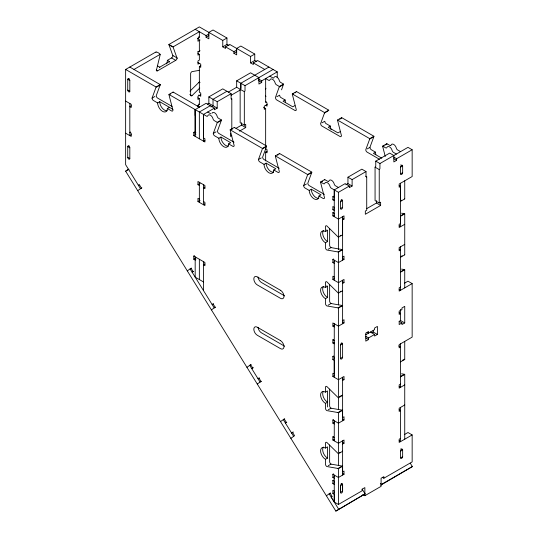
<?xml version="1.0" encoding="UTF-8"?>
<svg xmlns="http://www.w3.org/2000/svg" width="538" height="538" viewBox="0 0 538 538"><rect width="100%" height="100%" fill="white"/><g stroke="black" fill="none" stroke-linecap="round" stroke-linejoin="round"><path stroke-width="0.81" d="M195.18 115.495L195.18 109.611L206.074 103.316L214.42 108.138L214.42 109.745L217.204 108.138L217.204 101.709L208.858 96.894L222.766 88.864L231.111 93.679L231.111 98.501A0.982 0.565 -60 0 0 231.804 98.905L231.804 129.012M214.42 108.138L203.525 114.426L203.525 137.984L204.917 138.784L204.917 141.998L193.788 135.569L193.788 132.361L195.18 133.162L195.18 109.611L195.18 136.376M268.899 67.048L240.849 83.242L240.849 88.064A0.982 0.565 -60 0 1 240.15 89.268L240.15 122.725L244.326 125.132L245.718 124.332L245.718 127.54L239.457 131.158M352.114 186.027L347.945 183.619L347.945 177.197L352.114 179.605L352.114 186.027L349.33 187.634L349.33 186.027L345.161 183.619L334.266 189.907L334.266 197.406L332.874 196.599L332.874 199.813L334.28 200.62M342.612 475.074L342.612 466.224L338.436 468.632L338.436 504.456L362.081 490.804L362.081 489.197L364.865 487.596L364.865 495.706L362.78 494.503M342.612 420.77L342.612 410.306L338.436 412.713L338.436 465.289M328.241 249.208L331.018 247.601L342.215 249.545A1.977 1.143 60 0 1 342.612 249.706L338.436 252.114L338.436 304.938M338.436 249.659L338.436 236.619M342.612 484.442L342.612 491.133L340.527 492.337L340.527 485.646L342.612 484.442L341.22 483.635M342.612 260.17L342.612 219.887L344.004 219.087L344.004 215.873L338.436 219.087L332.874 215.873L332.874 212.658L333.573 212.261M347.945 177.197L361.852 169.161L366.022 171.575L366.022 176.39A0.982 0.565 -60 0 0 366.721 176.794L366.721 210.25L365.329 211.051L365.329 214.265L380.628 205.435L380.628 202.221L379.236 203.021L375.067 200.613L375.067 167.157A0.982 0.565 -60 0 0 375.759 165.953L375.759 161.131L389.667 153.101L393.843 155.516L393.843 161.938L396.62 160.331L396.62 158.723L412.155 149.759L412.155 176.525L399.169 184.023L399.169 187.231L400.561 186.43L400.561 223.499L399.169 224.306L399.169 227.513L404.737 224.306M379.236 203.021L379.236 169.564A0.982 0.565 -60 0 0 379.929 168.36L379.929 163.545L375.759 161.131M177.076 58.252A1.97 1.137 -60 0 1 175.711 60.357L157.627 70.794A1.97 1.137 -60 0 1 156.336 70.532L160.156 54.809C160.647 53.787 155.812 50.996 155.98 52.401M274.461 76.907A3.934 2.273 60 0 1 278.919 79.483L279.511 81.097A1.97 1.137 60 0 0 280.628 82.388L283.56 84.083L279.383 86.49L275.409 97.58L275.819 98.945A1.97 1.137 60 0 0 276.801 99.987L294.885 110.424A1.964 1.13 60 0 0 295.866 110.525L296.048 110.371A1.95 1.123 60 0 0 296.27 109.624L292.356 94.439A1.964 1.137 60 0 1 292.295 93.942L296.472 91.534L328.738 110.162A1.95 1.123 60 0 1 328.678 110.593M283.56 84.083L281.542 89.839M222.766 40.417L222.766 46.84L226.942 44.432L226.942 38.01L222.766 40.417L199.356 26.9L168.952 44.452A1.964 1.13 -60 0 0 169.013 44.876L172.906 55.844A1.97 1.137 -60 0 1 171.535 57.949L167.365 60.357A6.886 3.974 -60 0 1 166.572 63.894M177.076 58.252L173.182 47.29A1.964 1.13 -60 0 1 173.128 46.86L168.952 44.452M169.43 107.829A6.886 3.974 60 0 0 169.45 107.331L167.365 108.535A6.886 3.974 60 0 1 162.496 111.346A6.886 3.974 60 0 1 157.627 102.919L153.458 100.505A1.964 1.137 60 0 1 152.066 98.098L155.98 87.438A1.964 1.137 60 0 0 156.04 87.008L160.216 84.6L129.813 67.048M160.216 84.6A1.964 1.137 60 0 1 160.156 85.031L156.235 95.69A1.964 1.137 60 0 0 157.627 98.098L172.093 106.45M218.852 138.259L220.936 137.055L230.674 142.678L228.583 143.881A6.886 3.974 60 0 1 223.714 146.692A6.886 3.974 60 0 1 218.852 138.259L214.675 135.852A1.964 1.137 60 0 1 213.283 133.444L217.204 122.785A1.964 1.137 60 0 0 217.258 122.355L221.434 119.947L218.502 118.252A1.964 1.137 60 0 1 217.191 116.423A3.934 2.273 60 0 0 214.568 112.772A3.934 2.273 60 0 0 211.945 113.397M221.434 119.947A1.964 1.137 60 0 1 221.374 120.371L217.46 131.037A1.964 1.137 60 0 0 218.852 133.444L234.037 142.214M264.03 164.346L266.115 163.142L275.853 168.764L273.761 169.968A6.886 3.974 60 0 1 268.899 172.779A6.886 3.974 60 0 1 264.03 164.346L259.854 161.938A1.964 1.137 60 0 1 258.462 159.53L262.383 148.865A1.964 1.137 60 0 0 262.443 148.441L266.613 146.033L234.346 127.398L230.17 129.813A1.977 1.143 60 0 0 230.23 130.304L234.151 145.489A1.964 1.137 60 0 1 233.008 146.41L228.583 143.881M266.613 146.033A1.964 1.137 60 0 1 266.552 146.457L262.638 157.116A1.964 1.137 60 0 0 264.03 159.53L279.215 168.3M328.738 110.162L324.562 112.57A1.95 1.123 60 0 1 324.508 113L320.587 123.659L320.998 125.031A1.964 1.13 60 0 0 321.98 126.067L340.063 136.511A1.97 1.137 60 0 0 341.045 136.605L341.455 135.704L337.474 120.028L341.65 117.62L373.917 136.249A1.95 1.123 60 0 1 373.856 136.672L369.942 147.338A1.984 1.143 60 0 0 370.164 148.347A1.97 1.137 60 0 0 371.334 149.746L375.504 152.153A6.886 3.974 60 0 0 375.874 154.52M309.209 190.432L311.294 189.228L321.031 194.843L318.94 196.054A6.886 3.974 60 0 1 314.078 198.858A6.886 3.974 60 0 1 309.209 190.432L305.033 188.024A1.964 1.137 60 0 1 303.647 185.61L307.561 174.951A1.964 1.137 60 0 0 307.622 174.527L311.791 172.113L279.525 153.485L275.355 155.892A1.977 1.143 60 0 0 275.409 156.39L279.33 171.575A1.964 1.137 60 0 1 278.186 172.496L273.761 169.968M311.791 172.113A1.964 1.137 60 0 1 311.731 172.543L307.817 183.202A1.964 1.137 60 0 0 309.209 185.61L324.394 194.379M373.917 136.249L369.74 138.656A1.95 1.123 60 0 1 369.687 139.08L365.766 149.746A1.984 1.143 60 0 0 365.995 150.754A1.97 1.137 60 0 0 367.158 152.153L379.451 159.255M328.752 181.259L329.337 180.331A3.934 2.273 60 0 1 333.802 182.907L334.387 184.514A1.964 1.137 60 0 0 335.504 185.805L338.436 187.5M190.001 91.124L198.959 82.334A1.97 1.137 -60 0 1 199.356 82.038L200.049 82.442M199.632 70.303L191.938 71.635A1.97 1.137 -60 0 0 190.64 73.397L190.64 95.461A1.97 1.137 -60 0 0 191.938 95.73L199.773 88.037M362.141 489.136L365.073 493.877L335.853 511.1L125.636 171.171L128.434 169.201M137.701 190.674L141.42 188.044L139.355 184.702L138.421 185.361L139.12 184.958M187.298 270.876L191.017 268.247L193.088 271.589L192.153 272.248L193.546 271.448M211.414 309.875L215.133 307.245L213.068 303.903L212.14 304.562L213.525 303.755M246.942 367.32L250.661 364.697L252.732 368.039L251.797 368.698L252.497 368.295M257.278 384.038L260.997 381.408L258.933 378.066L257.998 378.725L259.39 377.918M280.513 421.617L284.239 418.988L286.303 422.337L285.375 422.989L286.767 422.189M293.203 431.96L291.576 433.016L292.968 432.216M290.85 438.329L294.575 435.706L292.511 432.364M326.378 495.78L330.103 493.151L332.168 496.5L331.24 497.152L331.993 498.376M335.853 511.1L365.073 493.877M410.265 463.178L412.364 466.574L380.675 485.222M141.884 187.903L140.492 188.704L125.636 164.689L125.636 69.456L156.04 51.904M133.982 69.456L160.216 54.318M173.128 46.86L199.356 31.715L199.356 37.209L197.964 38.01L197.964 41.224L200.049 40.02M129.059 78.595L127.728 79.362L127.728 90.068A1.473 0.854 60 0 0 128.77 91.877A1.473 0.854 60 0 0 129.813 91.278L129.813 80.566A1.473 0.854 60 0 0 128.77 78.763A1.473 0.854 60 0 0 127.728 79.362L129.813 80.572M195.18 29.308L206.074 35.602L208.858 33.995M206.074 35.602L206.074 37.203L208.858 35.602M157.627 65.979L159.712 67.183L169.45 61.561L167.365 60.357M200.049 50.727L197.964 51.93L197.964 55.138L199.356 54.338L199.356 60.128L197.964 60.928L197.964 64.143L199.356 63.343M222.766 46.84L225.55 48.447L225.55 46.84L229.719 44.432L250.587 56.477L254.756 54.069L254.756 60.491L250.587 62.899L250.587 56.477M156.679 87.035L160.156 85.031M131.205 105.899L129.813 106.699L131.205 107.506L131.205 104.291L125.636 101.083M198.656 95.058L200.748 96.262L200.748 93.054L199.356 92.247L199.356 66.551L200.748 65.75M152.066 98.098L154.85 96.49M225.55 46.84L233.895 51.661L236.673 50.054M233.895 51.661L233.895 53.262L236.673 51.661M167.365 108.535L171.79 111.063A1.964 1.137 60 0 0 172.927 110.142L169.013 94.957A1.97 1.137 60 0 1 168.952 94.466L173.122 92.059L199.356 107.197A1.473 0.854 60 0 0 197.574 105.798M169.705 94.553L170.398 94.157M157.627 102.919L159.712 101.716L172.927 109.342M130.505 131.998L129.813 132.395L131.205 133.202L131.205 136.417L125.636 133.202M250.587 62.899L253.364 64.506L253.364 62.899L257.541 60.491L277.238 71.87L277.238 77.721M131.205 134.809L129.813 135.61L129.813 103.491M200.748 94.654L197.964 96.262L197.964 99.476L199.356 98.676L199.356 104.466L197.964 105.266L197.964 106.874M244.326 125.132L244.326 91.675L236.673 87.257L236.673 80.835L250.587 72.805L258.926 77.62L258.926 84.049L261.71 82.442L261.71 80.835L258.233 78.824M129.059 145.852L127.728 146.618L127.728 157.325A1.473 0.854 60 0 0 128.77 159.134A1.473 0.854 60 0 0 129.813 158.528L129.813 147.822A1.473 0.854 60 0 0 128.77 146.02A1.473 0.854 60 0 0 127.728 146.618L129.813 147.822M226.942 91.272L213.028 99.301L213.028 105.73L210.943 106.934M207.466 104.123L208.858 103.316L217.204 108.138M228.327 92.079L236.673 87.257M210.25 105.73L199.356 112.018L199.356 138.784M217.204 101.709L231.111 93.679M236.673 80.835L245.019 85.65L273.069 69.456M231.111 95.287L240.15 90.068M261.71 80.835L277.238 71.87M125.636 171.171L128.945 169.268M193.788 132.361L194.487 131.958M195.18 133.162L195.879 132.765M193.788 135.569L195.879 134.365M217.897 122.382L221.374 120.371M279.33 86.914L282.806 84.91M279.383 86.49L276.451 84.796A1.97 1.137 60 0 1 275.335 83.504L274.75 81.897A3.934 2.273 60 0 0 272.1 79.106A3.934 2.273 60 0 0 269.894 79.94A1.97 1.137 60 0 1 268.583 80.256L265.651 78.561L265.651 102.112L266.344 101.716M213.283 133.444L216.068 131.837M276.801 96.773L279.585 95.165L279.989 96.537A1.97 1.137 60 0 0 280.971 97.58L285.147 99.987L285.241 101.137A6.88 3.974 60 0 0 285.517 102.348M204.917 140.391L203.525 141.191L203.525 114.426M267.144 104.466L264.259 106.127L264.259 109.342L265.651 108.541L265.651 145.61M231.622 129.503L232.315 129.1M293.049 94.036L293.748 93.632M295.14 92.832L295.833 92.428M235.98 128.347L241.542 125.132L245.718 127.54M285.147 99.987L283.062 101.191L292.793 106.813L294.885 105.609M231.804 135.569L230.419 136.376L230.419 133.162M204.917 187.096L203.525 187.903L204.917 188.704L204.917 185.496L197.964 181.474L197.964 184.689L200.049 183.485M263.075 148.461L266.552 146.457M324.508 113L327.985 110.989M265.651 160.909L265.651 152.032L267.043 151.232M258.462 159.53L261.246 157.923M321.98 122.859L324.764 121.252L325.167 122.624A1.964 1.13 60 0 0 326.156 123.659L330.325 126.067A6.886 3.974 60 0 0 331.146 129.665M277.494 155.186L278.193 154.783M339.619 119.315L341.704 118.111L341.65 117.62M199.356 199.141L197.964 198.34L197.964 201.555L200.049 200.351M330.325 126.067L328.241 127.277L337.972 132.893L340.063 131.689M204.917 203.963L203.525 204.763L203.525 184.689M308.254 174.547L311.731 172.543M369.687 139.08L373.164 137.076M303.647 185.61L306.425 184.009M367.158 148.939L369.942 147.338M318.94 196.054L323.372 198.583A1.964 1.137 60 0 0 324.508 197.654L320.587 182.469A1.977 1.137 60 0 1 320.534 181.979L324.703 179.571L327.635 181.266A1.964 1.137 60 0 0 328.442 181.434M385.262 156.477L382.713 146.605A1.964 1.137 60 0 1 382.659 146.114L386.829 143.7L389.761 145.394A1.97 1.137 60 0 0 390.171 145.563M321.98 181.669L322.672 181.266M383.412 146.202L384.105 145.798M385.497 144.998L386.889 144.197M195.879 259.672L195.18 260.069L193.788 259.269L193.788 256.054L194.487 255.658M375.504 152.153L373.419 153.357L381.798 158.199M193.788 259.269L195.879 258.065M191.481 268.099L190.089 268.906L214.205 307.904L215.597 307.104M204.917 264.084L203.525 264.891L204.917 265.691L204.917 262.477L193.788 256.054M352.114 179.605L366.022 171.575M379.929 163.545L407.979 147.351L412.155 149.759M345.853 184.823L347.945 183.619M320.534 181.979L323.466 183.673A1.964 1.137 60 0 0 324.777 183.357A3.934 2.273 60 0 1 327.4 182.732A3.934 2.273 60 0 1 330.023 186.383A1.964 1.137 60 0 0 331.334 188.213L338.436 192.315L349.33 186.027M332.874 196.599L333.573 196.195M332.874 199.813L334.266 199.006M340.527 201.817L342.612 200.613L342.612 207.305A1.473 0.854 -60 0 1 341.569 209.114A1.473 0.854 -60 0 1 340.527 208.509L340.527 201.817A1.473 0.854 -60 0 1 341.569 200.015A1.473 0.854 -60 0 1 342.612 200.613L341.22 199.813M400.561 167.157L402.646 165.953L402.646 172.644A1.473 0.854 -59.8 0 1 401.604 174.446A1.473 0.854 -59.8 0 1 400.561 173.848L400.561 167.157A1.473 0.854 -60 0 1 401.604 165.348A1.473 0.854 -60 0 1 402.646 165.953L400.776 164.87M334.28 207.312L332.874 206.505L332.874 209.712L334.266 208.912M340.527 208.509L342.612 207.305M400.561 173.848L402.646 172.644M332.874 215.873L334.266 215.066M325.456 242.786A6.886 3.974 60 0 1 320.587 234.353A6.886 3.974 60 0 1 325.456 231.542L327.541 230.338L327.541 241.582L325.456 242.786L325.483 247.91A1.964 1.137 60 0 0 326.848 250.015L338.039 251.952A1.977 1.143 60 0 1 338.436 252.114M366.721 208.643L376.452 203.021L380.628 205.435M340.124 235.705L340.823 235.301M400.857 200.64L401.556 200.237M325.456 231.542L325.456 226.727A1.964 1.137 60 0 1 326.848 225.92L338.039 236.908A1.964 1.137 60 0 0 338.436 237.204L342.612 234.797L342.612 216.673M404.737 180.808L404.737 198.925L400.561 201.34L400.561 183.216M338.039 251.952L341.516 249.941M400.857 215.684L404.334 213.673A1.984 1.143 60 0 1 404.737 213.835L404.737 254.844L400.561 257.258M404.737 213.835L400.561 216.249L400.561 226.713L399.169 225.913M334.266 263.385L332.874 262.578L332.874 259.37L333.573 258.966M332.874 262.578L334.266 261.777M342.612 256.962L344.004 256.155L344.004 259.37L338.436 262.578L332.874 259.37M334.266 277.036L332.874 276.229L332.874 279.444L334.266 278.637M325.456 298.704A6.886 3.974 60 0 1 320.587 290.271A6.886 3.974 60 0 1 325.456 287.46L327.541 286.256L327.541 297.501L325.456 298.704L325.483 303.829A1.964 1.137 60 0 0 326.848 305.927L338.039 307.87A1.977 1.143 60 0 1 338.436 308.032L342.612 305.624A1.977 1.143 60 0 0 342.215 305.456L331.018 303.519L328.241 305.127M404.737 244.38L399.169 247.594L399.169 250.802L400.561 250.002L399.169 249.195M342.612 283.459L344.004 282.658L344.004 279.444L338.436 282.658L332.874 279.444M340.124 291.623L340.823 291.219M401.556 256.155L402.249 255.752M342.612 290.715L338.436 293.123A1.964 1.137 60 0 1 338.039 292.827L326.848 281.838A1.964 1.137 60 0 0 325.456 282.645L325.456 287.46M338.039 307.87L341.516 305.86M400.857 271.603L404.334 269.592A1.984 1.143 60 0 1 404.737 269.753L404.737 287.877M400.561 272.161L404.737 269.753M251.125 364.549L249.733 365.356L260.069 382.067L261.461 381.267M252.732 368.039L253.425 367.636M404.374 283.264L407.979 281.186L412.155 283.593L412.155 337.124L399.169 344.623L399.169 347.83L400.561 347.03L398.685 345.947M342.612 320.534L344.004 319.727L344.004 322.941L338.436 326.149L332.874 322.941L332.874 326.149L334.266 325.349M400.561 287.07L399.169 287.877L399.169 291.085L412.155 283.593M334.266 343.816L332.874 343.015L332.874 339.801L333.573 339.404M332.874 343.015L334.266 342.208M340.527 345.019L342.612 343.816L342.612 357.198A1.473 0.847 -60.2 0 1 341.563 359.007A1.473 0.847 -60.2 0 1 340.534 358.402L340.527 345.019A1.473 0.861 -59.8 0 1 341.563 343.217A1.473 0.861 -59.8 0 1 342.619 343.816L341.22 343.015M365.753 334.744L374.609 329.626L374.609 328.019L377.394 326.411L377.394 334.441L374.609 336.048L374.609 334.441L370.44 332.033M371.825 332.84L373.217 332.033L377.394 334.441M342.612 380.487L344.004 379.687L344.004 376.472L338.436 379.687L332.874 376.472L332.874 373.264L334.266 374.065L334.266 360.413L332.874 359.613L332.874 356.398L333.573 355.995M365.8 336.317L368.584 337.925L374.609 334.441M332.874 359.613L334.266 358.806M404.737 322.941L401.953 324.548L401.953 322.941L399.169 324.548L399.169 321.334L400.561 320.534L404.737 322.941L404.737 306.344L401.953 307.951L401.953 309.558L399.169 311.166L399.169 314.374L400.561 313.573L399.169 312.766M368.584 337.925L368.584 339.532L365.8 341.132L365.8 333.103L368.584 331.502L368.584 333.103L367.192 332.302M340.527 358.409L342.612 357.198M332.874 376.472L334.266 375.672M338.436 412.713A1.97 1.137 60 0 0 338.039 412.552L326.848 410.615A1.964 1.137 60 0 1 325.483 408.51L325.456 403.386A6.886 3.974 60 0 1 320.587 394.953A6.886 3.974 60 0 1 325.456 392.141L327.541 390.938L327.541 406.997M284.696 418.846L283.311 419.647L293.647 436.358M325.456 403.386L327.541 402.182A6.886 3.974 60 0 1 323.217 391.482M339.431 396.708L341.516 395.504M402.249 360.44L403.641 359.633M404.737 341.408L404.737 359.532L400.46 361.879M328.241 409.808L331.018 408.207L342.215 410.144A1.97 1.137 60 0 1 342.612 410.306M338.039 412.552L341.516 410.548M400.857 376.284L404.334 374.273A1.984 1.143 60 0 1 404.737 374.441L404.737 439.203M400.561 376.849L404.737 374.441M334.266 423.984L332.874 423.184L332.874 419.97L333.573 419.566M332.874 423.184L334.266 422.377M400.561 384.105L399.169 384.905L399.169 388.12L404.737 384.905M342.612 377.279L342.612 417.562L344.004 416.755L344.004 419.97L338.436 423.184L332.874 419.97M342.612 444.058L344.004 443.258L344.004 440.044L338.436 443.258L332.874 440.044L332.874 436.836L333.573 436.432M332.874 440.044L334.266 439.243M325.456 459.304A6.886 3.974 60 0 1 320.587 450.871A6.886 3.974 60 0 1 325.456 448.06L327.541 446.856L327.541 458.1L325.456 459.304L325.483 464.428A1.97 1.137 60 0 0 326.848 466.533L338.039 468.47A1.977 1.143 60 0 1 338.436 468.632M404.737 404.98L399.169 408.194L399.169 411.402L400.561 410.602L399.169 409.801M339.431 452.626L340.124 452.223M328.241 465.726L331.018 464.119L342.215 466.063A1.977 1.143 60 0 1 342.612 466.224M338.039 468.47L341.516 466.459M334.266 478.282L332.874 477.482L332.874 474.267L333.573 473.87M404.374 434.596L407.979 432.512L412.155 434.926L412.155 461.9L383.87 478.228L382.484 477.421M332.874 477.482L334.266 476.681M400.561 438.403L399.169 439.203L399.169 442.418L412.155 434.926M334.266 484.442L332.874 483.635L332.874 480.427L333.573 480.024M342.612 440.851L342.612 471.86L344.004 471.059L344.004 474.267L338.436 477.482L332.874 474.267M332.874 483.635L334.266 482.835M400.561 451.207L402.646 450.003L400.77 448.914M330.561 493.01L329.169 493.81L338.644 509.13M334.266 491.133L332.874 490.333L332.874 493.541L334.266 492.741M331.24 497.152L331.933 496.749M412.364 466.574L381.301 484.509L380.568 483.319M364.865 495.706L381.092 486.339L381.092 478.228L383.87 476.621L383.87 478.228M401.536 213.189L404.334 213.673M401.536 269.108L404.334 269.592M401.536 373.789L404.334 374.273M226.942 38.01L213.028 29.98L208.858 32.388L208.858 38.81L206.074 37.203M254.756 54.069L240.849 46.039L236.673 48.447L236.673 54.869L233.895 53.262M226.942 44.432L229.027 45.636M254.756 60.491L256.841 61.695M253.364 62.899L264.723 69.456M269.82 76.147L272.759 77.842A1.97 1.137 60 0 0 273.56 78.01M400.561 151.629L397.629 149.941A1.97 1.137 60 0 1 396.513 148.649L395.928 147.035A3.934 2.273 60 0 0 393.278 144.251A3.934 2.273 60 0 0 391.072 145.078M198.656 36.806L199.356 37.209M292.295 93.942L324.562 112.57M337.474 120.028L369.74 138.656M382.652 146.114L385.591 147.802A1.97 1.137 60 0 0 386.903 147.493A3.934 2.273 60 0 1 389.108 146.659A3.934 2.273 60 0 1 391.751 149.443L392.343 151.057A1.97 1.137 60 0 0 393.46 152.348L396.392 154.043M393.843 157.116L396.62 158.723M258.233 80.431L261.71 82.442M393.843 158.723L396.62 160.331M197.964 53.538L199.356 54.338M169.013 44.876L172.49 46.887M197.964 62.536L200.748 64.143L200.748 67.358L199.356 66.551M265.651 102.112L267.043 102.919L267.043 106.127L265.651 105.327M375.067 167.157L379.236 169.564M263.566 107.331L265.651 108.541M399.169 185.623L400.561 186.43M172.927 55.542L177.103 57.949M171.535 57.949L175.711 60.357M231.286 98.602L231.804 98.905M365.679 176.188L366.721 176.794M198.959 82.334L199.652 82.738M156.235 69.994L157.627 70.794M197.964 97.869L199.356 98.676M189.853 94.527L191.938 95.73M198.656 104.063L199.356 104.466M207.702 112.018L210.634 113.713M265.651 148.824L267.043 149.625L267.043 152.839L265.651 152.032M125.636 69.456L156.04 87.008M168.952 94.466L206.457 116.121A1.964 1.137 60 0 0 207.769 115.804A3.934 2.273 60 0 1 210.392 115.179A3.934 2.273 60 0 1 213.014 118.837A1.964 1.137 60 0 0 214.326 120.66L217.258 122.355M230.17 129.813L262.443 148.441M275.355 155.892L307.622 174.527M127.728 90.068L129.813 91.278M332.874 209.712L334.266 210.519M332.874 212.658L334.266 213.465M342.612 218.28L344.004 219.087M399.169 289.484L400.561 290.285L400.561 246.787M342.612 258.563L344.004 259.37M197.964 184.689L199.356 185.496M127.728 157.325L129.813 158.528M203.525 201.555L204.917 202.355L204.917 205.57L197.964 201.555M342.612 281.851L344.004 282.658M399.169 321.334L401.953 322.941M342.612 322.134L344.004 322.941M365.8 337.925L368.584 339.532M284.656 295.907L261.481 282.524A4.916 2.838 60 0 1 258.032 277.036M332.874 326.149L334.266 326.956M332.874 339.801L334.266 340.608M399.169 386.513L400.561 387.313L400.561 343.816M332.874 356.398L334.266 357.198M203.525 281.959L195.18 277.144L195.18 256.861M342.612 378.88L344.004 379.687M284.656 346.23L261.481 332.847A4.916 2.838 60 0 1 258.032 327.36M399.169 440.81L400.561 441.617L400.561 407.387M401.261 449.048L402.646 449.849L402.646 456.695L400.561 457.899L400.561 451.052A1.473 0.854 -60 0 1 401.604 449.25A1.473 0.854 -60 0 1 402.646 449.849M342.612 419.169L344.004 419.97M332.874 436.836L334.266 437.636M342.612 442.451L344.004 443.258M342.612 473.467L344.004 474.267M341.22 483.709L342.612 484.516L342.612 491.207A1.473 0.854 -60 0 1 341.569 493.01A1.473 0.854 -60 0 1 340.527 492.411L340.527 485.72A1.473 0.854 -60 0 1 341.569 483.911A1.473 0.854 -60 0 1 342.612 484.516M332.874 480.427L334.266 481.228M332.874 493.541L334.266 494.348L334.266 502.048L338.436 504.456M404.737 359.532L404.334 359.229M332.753 499.6L334.266 502.048L334.266 475.074M400.561 309.343L400.561 320.998M376.452 200.613L376.452 203.021M373.217 330.426L373.217 332.033M342.612 280.244L342.612 323.741M338.436 192.315L338.436 237.204M338.436 308.032L338.436 409.445M334.266 189.907L334.266 216.673M334.266 260.17L334.266 280.244M334.266 323.741L334.266 377.279M334.266 420.77L334.266 440.851M329.633 228.489L329.633 245.194A1.964 1.137 60 0 0 331.018 247.601M329.633 284.407L329.633 301.112A1.964 1.137 60 0 0 331.018 303.519M329.633 389.095L329.633 405.793A1.964 1.137 60 0 0 331.018 408.207M329.633 445.013L329.633 461.712A1.964 1.137 60 0 0 331.018 464.119M325.456 392.141L325.456 387.326A1.964 1.137 60 0 1 326.848 386.526L338.039 397.508A1.97 1.137 60 0 0 338.436 397.804L342.612 395.396A1.97 1.137 60 0 1 342.309 395.188M325.456 448.06L325.456 443.245A1.964 1.137 60 0 1 326.848 442.444L338.039 453.426A1.964 1.137 60 0 0 338.436 453.722L342.612 451.315A1.964 1.137 60 0 1 342.309 451.1M245.019 85.65L245.019 90.471A0.982 0.565 -60 0 1 244.326 91.675M241.542 122.725L241.542 125.132M240.849 83.242L240.849 88.864M208.858 96.894L208.858 103.316M203.525 261.676L203.525 290.634M199.356 182.281L199.356 202.355M199.356 259.269L199.356 279.552M169.45 61.561A6.92 3.995 -60 0 1 169.43 62.078M159.732 67.68A6.886 3.974 -60 0 1 159.712 67.183M197.91 51.406A1.473 0.854 60 0 0 199.356 51.123L199.356 40.417A1.473 0.854 60 0 0 198.71 38.938A1.473 0.854 60 0 0 197.574 38.541M265.651 89.268A1.473 0.854 -60 0 1 265.954 88.239M265.954 96.632A1.473 0.854 -60 0 1 265.651 95.959M324.737 179.934A1.977 1.137 60 0 1 324.703 179.571M318.826 198.28A6.886 3.974 60 0 1 313.842 195.644A6.886 3.974 60 0 1 311.294 189.228M279.585 153.976A1.977 1.143 60 0 1 279.525 153.485M273.647 172.194A6.886 3.974 60 0 1 268.664 169.557A6.886 3.974 60 0 1 266.115 163.142M234.38 127.768A1.977 1.143 60 0 1 234.346 127.398M228.468 146.114A6.886 3.974 60 0 1 223.485 143.471A6.886 3.974 60 0 1 220.936 137.055M173.182 92.549A1.97 1.137 60 0 1 173.122 92.059M167.244 110.767A6.886 3.974 60 0 1 162.268 108.131A6.886 3.974 60 0 1 159.712 101.716M327.541 241.582A6.886 3.974 60 0 1 323.264 236.162A6.886 3.974 60 0 1 323.466 230.533M326.741 229.955A6.886 3.974 60 0 1 327.541 230.338M327.541 297.501A6.886 3.974 60 0 1 323.264 292.08A6.886 3.974 60 0 1 323.466 286.451M326.741 285.873A6.886 3.974 60 0 1 327.541 286.256M327.541 458.1A6.886 3.974 60 0 1 323.264 452.68A6.886 3.974 60 0 1 323.466 447.051M404.737 254.844A1.964 1.137 60 0 1 404.334 254.548M404.737 198.925A1.964 1.13 60 0 1 404.334 198.63M390.877 145.394A1.97 1.137 60 0 1 390.561 145.563M386.842 143.942A1.964 1.137 60 0 1 386.829 143.7M296.485 91.776A1.964 1.137 60 0 1 296.472 91.534M274.071 77.533A1.97 1.137 60 0 1 273.869 77.842M402.646 456.54A1.473 0.854 -60 0 1 401.604 458.349A1.473 0.854 -60 0 1 400.561 457.744M280.486 290.285L257.305 276.902A4.916 2.838 60 0 0 253.828 278.906A4.916 2.838 60 0 0 257.305 284.932L280.486 298.314A4.916 2.838 60 0 0 283.963 296.303A4.916 2.838 60 0 0 280.486 290.285M280.486 340.608L257.305 327.225A4.916 2.838 60 0 0 253.828 329.229A4.916 2.838 60 0 0 257.305 335.255L280.486 348.637A4.916 2.838 60 0 0 283.963 346.627A4.916 2.838 60 0 0 280.486 340.608"/></g></svg>
